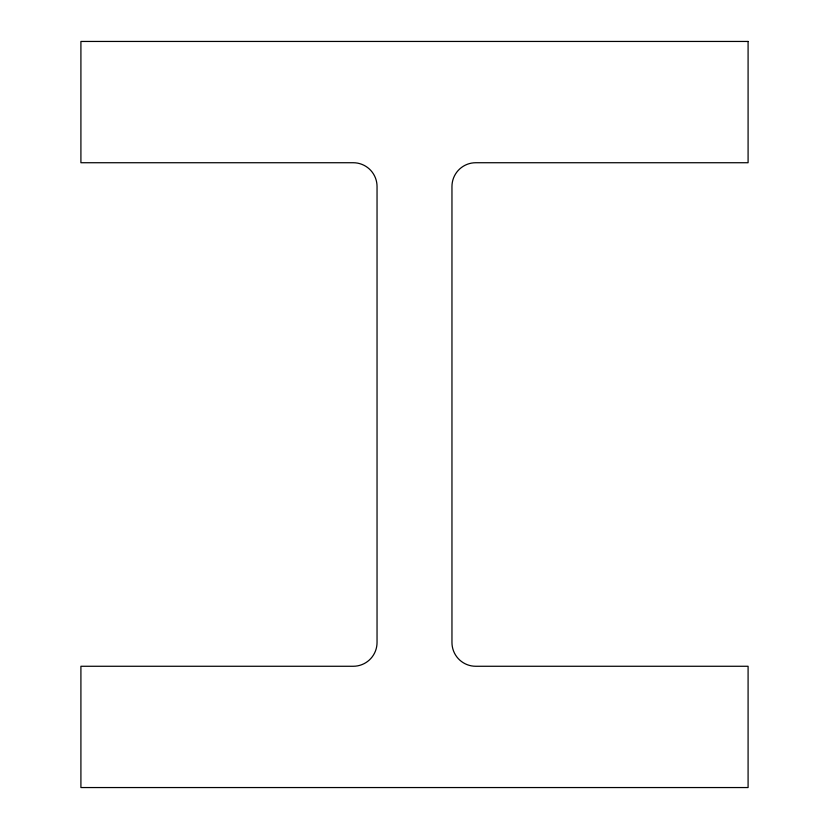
<?xml version="1.0" encoding="UTF-8"?>
<svg xmlns="http://www.w3.org/2000/svg" width="829" height="829" viewBox="0 0 829 829"><rect width="100%" height="100%" fill="white"/><g stroke="black" fill="none" stroke-linecap="round" stroke-linejoin="round"><path stroke-width="1.24" d="M748.09 41.45L80.91 41.45L80.91 162.733L353.258 162.733A23.782 23.782 0 0 1 377.04 186.515L377.04 642.485A23.782 23.782 0 0 1 353.258 666.267L80.91 666.267L80.91 787.55L748.09 787.55L748.09 666.267L475.742 666.267A23.782 23.782 0 0 1 451.96 642.485L451.96 186.515A23.782 23.782 0 0 1 475.742 162.733L748.09 162.733L748.09 41.45"/></g></svg>
